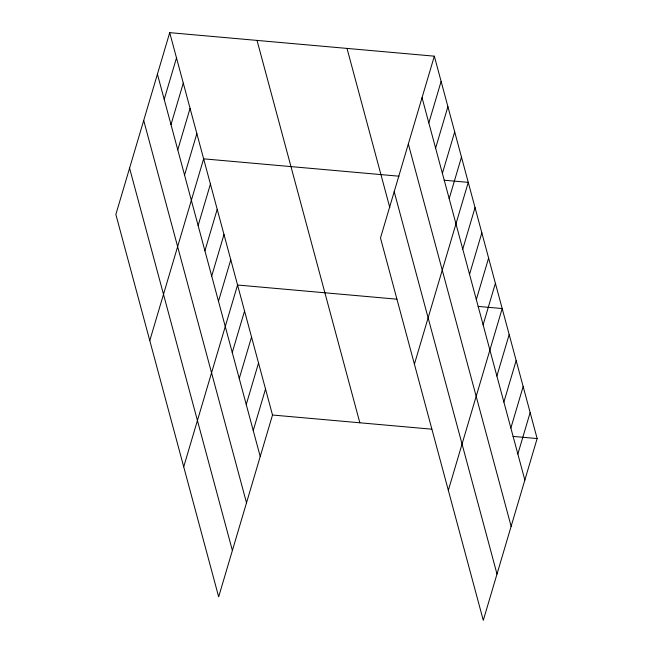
<?xml version="1.0" encoding="UTF-8"?>
<svg xmlns="http://www.w3.org/2000/svg" width="653" height="653" viewBox="0 0 653 653"><rect width="100%" height="100%" fill="white"/><g stroke="black" fill="none" stroke-linecap="round" stroke-linejoin="round"><path stroke-width="0.98" d="M169.715 32.65L115.859 214.445L218.665 596.826L272.513 415.022L169.715 32.65L434.335 56.174L537.141 438.555L483.285 620.35L380.487 237.978L434.335 56.174M164.205 99.378L176.498 57.888M170.988 124.617L183.281 83.127M177.779 149.855L190.064 108.357M184.562 175.094L196.855 133.596M149.782 340.629L203.638 158.834L398.999 176.204M198.128 225.563L210.421 184.073M204.92 250.801L217.204 209.311M211.703 276.039L223.995 234.541M218.486 301.27L230.778 259.78M183.713 466.813L237.561 285.018L396.869 299.18M232.264 352.514L244.549 311.016M239.251 378.511L251.544 337.021M246.246 404.517L258.531 363.019M253.233 430.515L265.526 389.025M428.833 122.903L441.118 81.413M435.616 148.141L447.909 106.651M442.399 173.38L454.692 131.89M449.182 198.618L461.475 157.12M414.41 364.162L468.258 182.358L444.171 180.22M462.757 249.087L475.049 207.597M469.54 274.325L481.832 232.835M476.323 299.564L488.615 258.074M483.114 324.802L495.398 283.304M448.333 490.346L502.19 308.543L478.094 306.404M496.884 376.038L509.177 334.548M503.879 402.044L516.164 360.546M510.866 428.041L523.159 386.552M517.862 454.039L530.146 412.549M272.513 415.022L431.821 429.184M513.046 436.408L537.141 438.555M422.042 97.672L524.849 480.045M408.329 143.97L511.136 526.342M394.2 191.672L497.006 574.052M347.012 48.412L389.808 207.597M257.037 40.413L359.844 422.785M157.422 74.14L260.221 456.52M143.709 120.446L246.508 502.818M129.572 168.148L232.378 550.52"/></g></svg>
